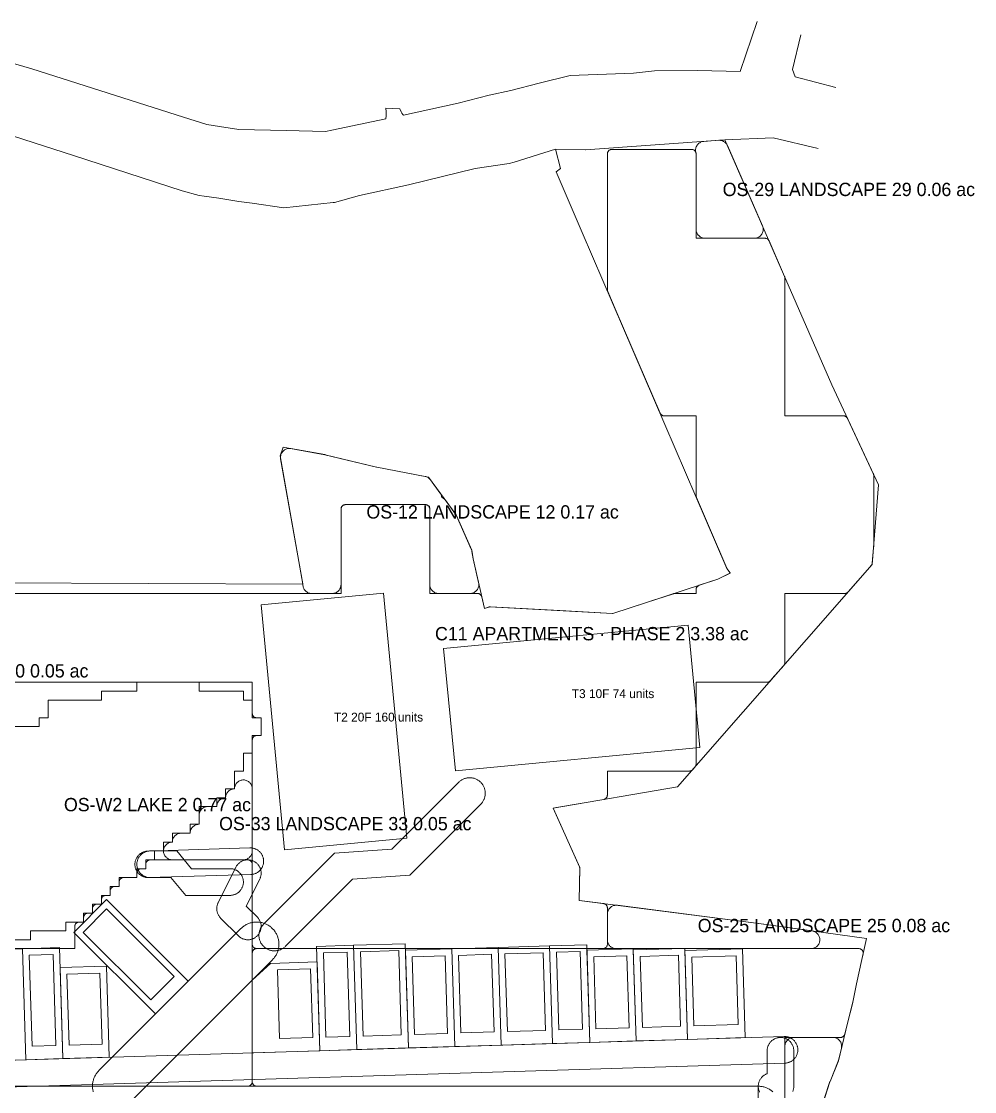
# Model space of a CAD drawing. Extents: x 32 to 940, y -21 to 684.
# Drawn here: x 488 to 702.7, y 417.8 to 658.8 of the extents above; entities that cross this region are included whole.
import ezdxf

# ---------------------------------------------------------------- set-up
doc = ezdxf.new("R2010")
doc.units = 0
for name, color, linetype, lineweight in [('BUILDING-APARTMENTS', 1, 'Continuous', 0), ('GREEN-LANDSCAPE', 3, 'Continuous', 0), ('PLOT', 4, 'Continuous', 0), ('ROAD-EXISTING', 2, 'Continuous', 0), ('ROAD-PRIMARY', 1, 'Continuous', 0), ('ROAD-SECONDARY', 1, 'Continuous', 0), ('ROAD-TERTIARY', 7, 'Continuous', 0), ('SITE-BOUNDARY', 7, 'Continuous', 0), ('TEXT-PLOT', 7, 'Continuous', 0), ('TEXT-ZONE', 7, 'Continuous', 0), ('VILLA-HOUSE', 7, 'Continuous', 0), ('WATER', 5, 'Continuous', 0), ('ZONE-APARTMENTS', 1, 'Continuous', 0), ('ZONE-VILLAS', 2, 'Continuous', 0)]:
    doc.layers.add(name, color=color, linetype=linetype, lineweight=lineweight)

msp = doc.modelspace()

# ---------------------------------------------------------------- linework, layer by layer
at = {"layer": 'BUILDING-APARTMENTS'}
for points in [[(547.26, 472.28), (542, 527.4), (569.56, 530.03), (574.82, 474.91)], [(585.75, 490.02), (583.12, 517.58), (638.24, 522.84), (640.87, 495.28)]]:
    msp.add_lwpolyline(points, close=True, dxfattribs=at)
at = {"layer": 'GREEN-LANDSCAPE'}
for points in [[(639.88, 629.84), (639.89, 629.64), (639.92, 629.44), (639.97, 629.25), (639.97, 629.24), (639.99, 629.15), (640, 629.05), (640, 629.02), (640, 628.98), (640, 612), (640.01, 611.8), (640.04, 611.61), (640.09, 611.42), (640.15, 611.23), (640.24, 611.06), (640.34, 610.89), (640.45, 610.73), (640.59, 610.59), (640.73, 610.45), (640.89, 610.34), (641.06, 610.24), (641.23, 610.15), (641.42, 610.09), (641.61, 610.04), (641.8, 610.01), (642, 610), (653.11, 610), (653.31, 610.01), (653.51, 610.04), (653.7, 610.09), (653.89, 610.16), (654.06, 610.24), (654.23, 610.34), (654.39, 610.46), (654.54, 610.6), (654.67, 610.74), (654.79, 610.9), (654.89, 611.08), (654.97, 611.26), (655.03, 611.44), (655.08, 611.64), (655.11, 611.83), (655.11, 612.03), (655.1, 612.23), (655.07, 612.42), (655.02, 612.61), (654.95, 612.8), (647.06, 630.86), (646.98, 631.03), (646.88, 631.2), (646.77, 631.35), (646.64, 631.49), (646.5, 631.61), (646.35, 631.72), (646.18, 631.82), (646.01, 631.91), (645.84, 631.97), (645.65, 632.02), (645.47, 632.05), (645.28, 632.06), (645.09, 632.06), (641.74, 631.83), (641.54, 631.8), (641.35, 631.76), (641.16, 631.7), (640.98, 631.61), (640.8, 631.52), (640.64, 631.4), (640.49, 631.27), (640.35, 631.12), (640.23, 630.96), (640.13, 630.79), (640.04, 630.62), (639.97, 630.43), (639.92, 630.24), (639.89, 630.04)], [(546.36, 560.69), (546.37, 560.5), (546.39, 560.31), (551.39, 532.14), (551.4, 532.11), (551.4, 532.1), (551.4, 532.09), (551.4, 532.09), (551.4, 532.04), (551.4, 531.84), (551.43, 531.64), (551.47, 531.45), (551.54, 531.26), (551.62, 531.08), (551.72, 530.91), (551.84, 530.75), (551.97, 530.6), (552.12, 530.46), (552.27, 530.35), (552.44, 530.24), (552.62, 530.16), (552.81, 530.09), (553, 530.04), (553.2, 530.01), (553.4, 530), (558, 530), (558.2, 530.01), (558.39, 530.04), (558.58, 530.09), (558.77, 530.15), (558.94, 530.24), (559.11, 530.34), (559.27, 530.45), (559.41, 530.59), (559.55, 530.73), (559.66, 530.89), (559.76, 531.06), (559.85, 531.23), (559.91, 531.42), (559.96, 531.61), (559.99, 531.8), (560, 532), (560, 548.98), (560, 549.02), (560, 549.05), (560.01, 549.15), (560.03, 549.24), (560.06, 549.34), (560.1, 549.43), (560.14, 549.51), (560.2, 549.59), (560.26, 549.67), (560.33, 549.74), (560.4, 549.8), (560.49, 549.86), (560.57, 549.9), (560.66, 549.94), (560.76, 549.97), (560.85, 549.99), (560.95, 550), (560.98, 550), (561.02, 550), (578.98, 550), (579.02, 550), (579.05, 550), (579.15, 549.99), (579.24, 549.97), (579.34, 549.94), (579.43, 549.9), (579.51, 549.86), (579.54, 549.84), (579.71, 549.74), (579.89, 549.65), (579.89, 549.65), (579.9, 549.61), (579.93, 549.42), (579.96, 549.29), (579.96, 549.29), (579.97, 549.24), (579.99, 549.15), (580, 549.05), (580, 549.02), (580, 548.98), (580, 532), (580.01, 531.8), (580.04, 531.61), (580.09, 531.42), (580.15, 531.23), (580.24, 531.06), (580.34, 530.89), (580.45, 530.73), (580.59, 530.59), (580.73, 530.45), (580.89, 530.34), (581.06, 530.24), (581.23, 530.15), (581.42, 530.09), (581.61, 530.04), (581.8, 530.01), (582, 530), (589.04, 530), (589.24, 530.01), (589.43, 530.04), (589.63, 530.09), (589.81, 530.16), (589.99, 530.24), (590.16, 530.35), (590.32, 530.47), (590.47, 530.6), (590.6, 530.75), (590.72, 530.92), (590.82, 531.09), (590.9, 531.27), (590.96, 531.46), (591.01, 531.66), (591.03, 531.85), (591.04, 532.05), (591.02, 532.25), (590.99, 532.45), (589.76, 537.77), (589.76, 537.78), (589.76, 537.79), (589.75, 537.8), (589.75, 537.8), (589.75, 537.81), (589.75, 537.83), (589.49, 539.47), (589.46, 539.64), (589.41, 539.81), (589.34, 539.98), (585.99, 547.51), (585.89, 547.7), (585.78, 547.87), (583.5, 550.99), (583.38, 551.14), (583.25, 551.28), (583.1, 551.4), (582.94, 551.51), (582.77, 551.6), (582.64, 551.66), (582.63, 551.77), (582.6, 551.96), (582.54, 552.15), (582.47, 552.34), (582.38, 552.51), (582.27, 552.68), (580.16, 555.57), (580.04, 555.72), (579.91, 555.85), (579.77, 555.97), (579.61, 556.08), (579.45, 556.17), (579.28, 556.25), (579.1, 556.31), (578.92, 556.36), (568.06, 558.47), (568.05, 558.47), (568.04, 558.47), (568.04, 558.48), (568.03, 558.48), (568.02, 558.48), (568.02, 558.48), (568.01, 558.48), (556.43, 561.24), (556.32, 561.26), (548.72, 562.63), (548.52, 562.65), (548.33, 562.66), (548.14, 562.65), (547.95, 562.62), (547.76, 562.57), (547.58, 562.5), (547.41, 562.42), (547.25, 562.32), (547.09, 562.2), (546.95, 562.07), (546.82, 561.93), (546.7, 561.78), (546.6, 561.61), (546.52, 561.44), (546.45, 561.26), (546.4, 561.07), (546.37, 560.88)], [(520, 472.05), (520.01, 471.85), (520.03, 471.65), (520.07, 471.46), (520.14, 471.27), (520.22, 471.09), (520.32, 470.92), (520.44, 470.75), (520.57, 470.6), (520.71, 470.47), (520.87, 470.35), (521.04, 470.24), (521.22, 470.16), (521.41, 470.09), (521.6, 470.04), (521.8, 470.01), (522, 470), (538, 470), (538.2, 470.01), (538.39, 470.04), (538.58, 470.09), (538.77, 470.15), (538.94, 470.24), (539.11, 470.34), (539.27, 470.45), (539.41, 470.59), (539.55, 470.73), (539.66, 470.89), (539.76, 471.06), (539.85, 471.23), (539.91, 471.42), (539.96, 471.61), (539.99, 471.8), (540, 472), (540, 486), (539.99, 486.19), (539.96, 486.38), (539.92, 486.57), (539.85, 486.75), (539.77, 486.93), (539.67, 487.1), (539.56, 487.25), (539.43, 487.4), (539.29, 487.53), (539.14, 487.65), (538.97, 487.75), (538.8, 487.83), (538.62, 487.9), (538.43, 487.95), (538.24, 487.99), (538.05, 488), (537.86, 487.99), (537.66, 487.97), (537.48, 487.93), (537.29, 487.87), (537.11, 487.79), (536.95, 487.7), (536.79, 487.59), (536.64, 487.47), (536.5, 487.33), (536.38, 487.18), (536.28, 487.02), (536.19, 486.84), (536.11, 486.67), (536.06, 486.48), (536.02, 486.29), (536, 486.1), (536, 486), (535.9, 486), (535.71, 485.98), (535.51, 485.94), (535.33, 485.88), (535.14, 485.81), (534.97, 485.72), (534.81, 485.61), (534.66, 485.48), (534.52, 485.34), (534.39, 485.19), (534.28, 485.03), (534.19, 484.86), (534.12, 484.67), (534.06, 484.49), (534.02, 484.29), (534, 484.1), (534, 484), (533.9, 484), (533.71, 483.98), (533.51, 483.94), (533.33, 483.88), (533.14, 483.81), (532.97, 483.72), (532.81, 483.61), (532.66, 483.48), (532.52, 483.34), (532.39, 483.19), (532.28, 483.03), (532.19, 482.86), (532.12, 482.67), (532.06, 482.49), (532.02, 482.29), (532, 482.1), (532, 482), (531.95, 482), (530, 482), (529.8, 481.99), (529.61, 481.96), (529.42, 481.91), (529.23, 481.85), (529.06, 481.76), (528.89, 481.66), (528.73, 481.55), (528.59, 481.41), (528.45, 481.27), (528.34, 481.11), (528.24, 480.94), (528.15, 480.77), (528.09, 480.58), (528.04, 480.39), (528.01, 480.2), (528, 480), (528, 478.05), (528, 478), (527.9, 478), (527.71, 477.98), (527.51, 477.94), (527.33, 477.88), (527.14, 477.81), (526.97, 477.72), (526.81, 477.61), (526.66, 477.48), (526.52, 477.34), (526.39, 477.19), (526.28, 477.03), (526.19, 476.86), (526.12, 476.67), (526.06, 476.49), (526.02, 476.29), (526, 476.1), (526, 476), (525.95, 476), (524, 476), (523.81, 475.99), (523.62, 475.96), (523.44, 475.92), (523.26, 475.86), (523.08, 475.78), (522.92, 475.68), (522.76, 475.57), (522.62, 475.45), (522.49, 475.31), (522.37, 475.16), (522.27, 475), (522.18, 474.83), (522.11, 474.66), (522.06, 474.47), (522.02, 474.29), (522, 474.1), (522, 474), (521.9, 474), (521.7, 473.98), (521.51, 473.94), (521.32, 473.88), (521.13, 473.8), (520.96, 473.71), (520.79, 473.6), (520.64, 473.47), (520.5, 473.32), (520.38, 473.17), (520.27, 473), (520.18, 472.82), (520.1, 472.64), (520.05, 472.45), (520.02, 472.25)], [(620, 452), (620.01, 451.8), (620.04, 451.61), (620.09, 451.42), (620.15, 451.23), (620.24, 451.06), (620.34, 450.89), (620.45, 450.73), (620.59, 450.59), (620.73, 450.45), (620.89, 450.34), (621.06, 450.24), (621.23, 450.15), (621.42, 450.09), (621.61, 450.04), (621.8, 450.01), (622, 450), (665.88, 450), (666.07, 450.01), (666.26, 450.04), (666.45, 450.08), (666.63, 450.15), (666.81, 450.23), (666.98, 450.33), (667.13, 450.44), (667.28, 450.57), (667.41, 450.71), (667.53, 450.87), (667.63, 451.03), (667.71, 451.2), (667.78, 451.39), (667.83, 451.57), (667.87, 451.76), (667.88, 451.96), (667.87, 452.15), (667.85, 452.34), (667.81, 452.53), (667.75, 452.71), (667.67, 452.89), (667.58, 453.06), (667.47, 453.22), (667.34, 453.37), (667.2, 453.5), (667.05, 453.62), (666.89, 453.73), (666.72, 453.82), (666.54, 453.89), (666.35, 453.94), (666.16, 453.98), (654.11, 455.69), (654.08, 455.69), (622.25, 459.76), (622.05, 459.78), (621.85, 459.77), (621.66, 459.75), (621.46, 459.7), (621.27, 459.64), (621.09, 459.56), (620.92, 459.46), (620.76, 459.34), (620.61, 459.21), (620.47, 459.06), (620.35, 458.9), (620.24, 458.73), (620.16, 458.55), (620.09, 458.37), (620.04, 458.17), (620.01, 457.98), (620, 457.78)]]:
    msp.add_lwpolyline(points, close=True, dxfattribs=at)
msp.add_lwpolyline([(667.84, 412.98), (670.15, 420.02), (670.16, 420.04), (670.16, 420.06), (670.17, 420.07), (670.18, 420.09), (672, 424.62), (672.05, 424.76), (672.09, 424.9), (672.73, 427.53), (672.76, 427.73), (672.78, 427.93), (672.78, 428.13), (672.75, 428.33), (672.71, 428.53), (672.65, 428.72), (672.57, 428.9), (672.47, 429.07), (672.35, 429.24), (672.22, 429.39), (672.07, 429.53), (671.91, 429.65), (671.74, 429.75), (671.56, 429.84), (671.37, 429.91), (671.18, 429.96), (670.98, 429.99), (670.78, 430), (662, 430), (661.8, 429.99), (661.61, 429.96), (661.42, 429.91), (661.23, 429.85), (661.06, 429.76), (660.89, 429.66), (660.73, 429.55), (660.59, 429.41), (660.45, 429.27), (660.34, 429.11), (660.24, 428.94), (660.15, 428.77), (660.09, 428.58), (660.04, 428.39), (660.01, 428.2), (660, 428), (660, 411.02)], dxfattribs=at)
at = {"layer": 'PLOT'}
for points in [[(518.18, 435.28), (525.57, 442.67), (507.18, 461.05), (499.79, 453.66)], [(555.2, 427.02), (563.56, 427.28), (562.84, 450.77), (554.48, 450.51)], [(563.56, 427.28), (575.17, 427.63), (574.45, 451.12), (562.84, 450.77)], [(607.67, 428.63), (616.02, 428.89), (615.35, 450.88), (606.99, 450.62)], [(477.36, 424.63), (488.97, 424.99), (488.2, 449.98), (476.59, 449.62)], [(488.97, 424.99), (497.33, 425.25), (496.56, 450.23), (488.2, 449.98)], [(575.17, 427.63), (585.61, 427.95), (584.94, 449.94), (574.49, 449.62)], [(585.61, 427.95), (596.06, 428.27), (595.39, 450.26), (584.94, 449.94)], [(596.06, 428.27), (607.67, 428.63), (606.99, 450.62), (595.39, 450.26)], [(616.02, 428.89), (626.47, 429.21), (625.84, 449.95), (615.39, 449.63)], [(626.47, 429.21), (638.08, 429.56), (637.45, 450.05), (625.84, 449.7)], [(638.08, 429.56), (651.08, 429.96), (650.47, 449.95), (637.47, 449.55)], [(497.33, 425.25), (507.77, 425.57), (507.14, 446.06), (496.7, 445.74)], [(540, 426.56), (555.2, 427.02), (554.59, 447.01), (544.14, 446.69), (540, 442.93)]]:
    msp.add_lwpolyline(points, close=True, dxfattribs=at)
at = {"layer": 'ROAD-EXISTING'}
for points in [[(649.93, 647.59), (653.73, 658.84)], [(663.6, 655.79), (661.71, 648.04)], [(483.03, 650.28), (490.33, 648.18)], [(490.33, 648.18), (524.48, 637.28)], [(604.66, 644.9), (611.62, 646.66)], [(611.62, 646.66), (625.87, 647.21)], [(625.87, 647.21), (630.63, 647.7)], [(630.63, 647.7), (640.42, 647.75)], [(640.42, 647.75), (649.93, 647.59)], [(661.71, 648.04), (662.31, 646.39)], [(662.31, 646.39), (671.44, 643.99)], [(598.27, 643.28), (604.66, 644.9)], [(586.39, 640.46), (593.39, 642.2)], [(593.39, 642.2), (598.27, 643.28)], [(570.18, 638.48), (570.12, 639.3)], [(570.12, 639.3), (573.26, 639.18)], [(573.26, 639.18), (573.52, 638.5)], [(574.06, 637.7), (586.39, 640.46)], [(524.48, 637.28), (529.78, 635.59)], [(557.89, 634.35), (570.06, 636.87)], [(570.06, 636.87), (570.17, 637.61)], [(570.17, 637.61), (570.18, 638.48)], [(573.52, 638.5), (573.71, 638.14)], [(573.71, 638.14), (573.89, 637.85)], [(573.89, 637.85), (574.06, 637.7)], [(529.78, 635.59), (534.06, 634.95)], [(534.06, 634.95), (535.51, 634.74)], [(535.51, 634.74), (536.95, 634.52)], [(536.95, 634.52), (547.63, 634.27)], [(547.63, 634.27), (556.49, 634.06)], [(556.49, 634.06), (557.89, 634.35)], [(499.74, 628.64), (486.22, 633.01)], [(657.35, 632.59), (646.49, 632.15)], [(667.51, 630.22), (657.35, 632.59)], [(608.29, 630.03), (598.98, 627.15)], [(524.18, 620.71), (499.74, 628.64)], [(597.91, 626.83), (590.19, 625.68)], [(598.98, 627.15), (597.91, 626.83)], [(590.19, 625.68), (575.17, 622.01)], [(575.17, 622.01), (564.16, 619.6)], [(528.05, 619.64), (524.18, 620.71)], [(529.18, 619.47), (528.05, 619.64)], [(532.43, 619), (529.18, 619.47)], [(564.16, 619.6), (558.51, 618.07)], [(536.99, 618.27), (532.43, 619)], [(539.96, 617.9), (536.99, 618.27)], [(547.13, 616.85), (539.96, 617.9)], [(558.23, 618.04), (547.13, 616.85)], [(558.51, 618.07), (558.23, 618.04)]]:
    msp.add_lwpolyline(points, dxfattribs=at)
at = {"layer": 'ROAD-PRIMARY'}
for points in [[(512.54, 415.46), (544.54, 447.46), (544.67, 447.6), (544.8, 447.75), (544.92, 447.89), (545.04, 448.05), (545.15, 448.2), (545.25, 448.37), (545.35, 448.53), (545.44, 448.7), (545.52, 448.87), (545.6, 449.05), (545.67, 449.23), (545.74, 449.41), (545.8, 449.59), (545.85, 449.78), (545.89, 449.97), (545.93, 450.15), (545.96, 450.35), (545.98, 450.54), (545.99, 450.73), (546, 450.92), (546, 451.11), (545.99, 451.3), (545.98, 451.5), (545.95, 451.69), (545.92, 451.88), (545.88, 452.06), (545.84, 452.25), (545.79, 452.44), (545.73, 452.62), (545.66, 452.8), (545.59, 452.98), (545.51, 453.15), (545.43, 453.33), (545.33, 453.5), (545.23, 453.66), (545.13, 453.82), (545.02, 453.98), (544.9, 454.13), (544.78, 454.28), (544.65, 454.42), (544.51, 454.56), (544.37, 454.69), (544.23, 454.82), (544.08, 454.94), (543.93, 455.05), (543.77, 455.16), (543.61, 455.27), (543.44, 455.36), (543.27, 455.45), (543.1, 455.54), (542.92, 455.62), (542.74, 455.69), (542.56, 455.75), (542.38, 455.81), (542.19, 455.86), (542, 455.9), (541.81, 455.93), (541.62, 455.96), (541.43, 455.98), (541.24, 455.99), (541.05, 456), (540.86, 456), (540.66, 455.99), (540.47, 455.97), (540.28, 455.95), (540.09, 455.92), (539.9, 455.88), (539.72, 455.83), (539.53, 455.78), (539.35, 455.72), (539.17, 455.65), (538.99, 455.58), (538.82, 455.5), (538.64, 455.41), (538.48, 455.32), (538.31, 455.22), (538.15, 455.11), (538, 455), (537.85, 454.88), (537.7, 454.75), (537.56, 454.62), (537.46, 454.54), (505.46, 422.54), (505.33, 422.4), (505.2, 422.25), (505.08, 422.11), (504.96, 421.95), (504.85, 421.8), (504.75, 421.63), (504.65, 421.47), (504.56, 421.3), (504.48, 421.13), (504.4, 420.95), (504.32, 420.77), (504.26, 420.59), (504.2, 420.41), (504.15, 420.22), (504.11, 420.03), (504.07, 419.85), (504.04, 419.65), (504.02, 419.46), (504.01, 419.27), (504, 419.08), (504, 418.89), (504.01, 418.7), (504.02, 418.5), (504.05, 418.31), (504.08, 418.12), (504.12, 417.94), (504.16, 417.75)], [(657.29, 417.76), (657.14, 417.89), (656.99, 418.01), (656.84, 418.12), (656.67, 418.23), (656.51, 418.32), (656.34, 418.42), (656.17, 418.5), (656, 418.58), (655.82, 418.66), (655.64, 418.72), (655.45, 418.78), (655.27, 418.84), (655.08, 418.88), (654.89, 418.92), (654.7, 418.95), (654.51, 418.97), (654.32, 418.99), (654.13, 419), (654, 419), (420, 419)]]:
    msp.add_lwpolyline(points, dxfattribs=at)
at = {"layer": 'ROAD-SECONDARY'}
msp.add_lwpolyline([(545.1, 449.5), (545.26, 449.51), (545.42, 449.52), (545.57, 449.55), (545.73, 449.58), (545.88, 449.61), (546.03, 449.65), (546.18, 449.7), (546.33, 449.76), (546.47, 449.82), (546.61, 449.89), (546.75, 449.97), (546.89, 450.05), (547.02, 450.14), (547.14, 450.23), (547.27, 450.33), (547.38, 450.44), (547.48, 450.52), (562.56, 465.61), (575.48, 466.52), (591.48, 482.52), (591.58, 482.64), (591.69, 482.76), (591.78, 482.88), (591.88, 483.01), (591.97, 483.14), (592.04, 483.27), (592.12, 483.41), (592.19, 483.56), (592.25, 483.7), (592.3, 483.85), (592.35, 484), (592.39, 484.15), (592.43, 484.3), (592.46, 484.46), (592.48, 484.62), (592.49, 484.77), (592.5, 484.93), (592.5, 485.09), (592.49, 485.24), (592.48, 485.4), (592.46, 485.56), (592.43, 485.71), (592.39, 485.87), (592.35, 486.02), (592.3, 486.17), (592.24, 486.31), (592.18, 486.46), (592.11, 486.6), (592.04, 486.74), (591.96, 486.87), (591.87, 487), (591.78, 487.13), (591.68, 487.25), (591.57, 487.37), (591.46, 487.49), (591.35, 487.59), (591.23, 487.7), (591.11, 487.8), (590.98, 487.89), (590.85, 487.97), (590.71, 488.05), (590.57, 488.13), (590.43, 488.19), (590.28, 488.26), (590.14, 488.31), (589.99, 488.36), (589.84, 488.4), (589.68, 488.43), (589.53, 488.46), (589.37, 488.48), (589.21, 488.49), (589.06, 488.5), (588.9, 488.5), (588.74, 488.49), (588.58, 488.48), (588.43, 488.45), (588.27, 488.42), (588.12, 488.39), (587.97, 488.35), (587.82, 488.3), (587.67, 488.24), (587.53, 488.18), (587.39, 488.11), (587.25, 488.03), (587.11, 487.95), (586.98, 487.86), (586.86, 487.77), (586.73, 487.67), (586.62, 487.56), (586.52, 487.48), (571.44, 472.39), (558.52, 471.48), (542.52, 455.48), (542.42, 455.36), (542.31, 455.24), (542.22, 455.12), (542.12, 454.99), (542.03, 454.86), (541.96, 454.73), (541.88, 454.59), (541.81, 454.44), (541.75, 454.3), (541.7, 454.15), (541.65, 454), (541.61, 453.85), (541.57, 453.7), (541.54, 453.54), (541.52, 453.38), (541.51, 453.23), (541.5, 453.07), (541.5, 452.91), (541.51, 452.76), (541.52, 452.6), (541.54, 452.44), (541.57, 452.29), (541.61, 452.13), (541.65, 451.98), (541.7, 451.83), (541.76, 451.69), (541.82, 451.54), (541.89, 451.4), (541.96, 451.26), (542.04, 451.13), (542.13, 451), (542.22, 450.87), (542.32, 450.75), (542.43, 450.63), (542.54, 450.51), (542.65, 450.41), (542.77, 450.3), (542.89, 450.2), (543.02, 450.11), (543.15, 450.03), (543.29, 449.95), (543.43, 449.87), (543.57, 449.81), (543.72, 449.74), (543.86, 449.69), (544.01, 449.64), (544.16, 449.6), (544.32, 449.57), (544.47, 449.54), (544.63, 449.52), (544.79, 449.51), (544.94, 449.5)], close=True, dxfattribs=at)
at = {"layer": 'ROAD-TERTIARY'}
for points in [[(539.65, 466.69), (539.79, 466.7), (539.94, 466.72), (540.08, 466.74), (540.22, 466.77), (540.36, 466.8), (540.5, 466.84), (540.63, 466.89), (540.77, 466.95), (540.9, 467.01), (541.03, 467.08), (541.15, 467.15), (541.27, 467.23), (541.39, 467.32), (541.5, 467.41), (541.61, 467.5), (541.71, 467.6), (541.81, 467.71), (541.9, 467.82), (541.99, 467.94), (542.07, 468.06), (542.15, 468.18), (542.22, 468.3), (542.28, 468.43), (542.34, 468.57), (542.39, 468.7), (542.43, 468.84), (542.47, 468.98), (542.5, 469.12), (542.53, 469.26), (542.54, 469.4), (542.55, 469.55), (542.56, 469.69), (542.55, 469.84), (542.54, 469.98), (542.52, 470.13), (542.5, 470.27), (542.47, 470.41), (542.43, 470.55), (542.39, 470.69), (542.34, 470.82), (542.28, 470.95), (542.22, 471.08), (542.14, 471.21), (542.07, 471.33), (541.99, 471.45), (541.9, 471.57), (541.81, 471.68), (541.71, 471.78), (541.61, 471.88), (541.5, 471.98), (541.38, 472.07), (541.27, 472.16), (541.15, 472.24), (541.02, 472.31), (540.9, 472.38), (540.76, 472.44), (540.63, 472.49), (540.5, 472.54), (540.36, 472.58), (540.22, 472.62), (540.08, 472.65), (539.93, 472.67), (539.79, 472.68), (539.64, 472.69), (539.47, 472.69), (516.48, 471.99), (516.33, 471.98), (516.19, 471.96), (516.04, 471.94), (515.9, 471.91), (515.76, 471.88), (515.63, 471.83), (515.49, 471.79), (515.36, 471.73), (515.23, 471.67), (515.1, 471.6), (514.97, 471.53), (514.85, 471.45), (514.74, 471.36), (514.62, 471.27), (514.52, 471.18), (514.41, 471.07), (514.32, 470.97), (514.22, 470.86), (514.14, 470.74), (514.05, 470.62), (513.98, 470.5), (513.91, 470.38), (513.84, 470.25), (513.79, 470.11), (513.74, 469.98), (513.69, 469.84), (513.65, 469.7), (513.62, 469.56), (513.6, 469.42), (513.58, 469.27), (513.57, 469.13), (513.57, 468.99), (513.57, 468.84), (513.58, 468.7), (513.6, 468.55), (513.62, 468.41), (513.65, 468.27), (513.69, 468.13), (513.74, 467.99), (513.79, 467.86), (513.85, 467.73), (513.91, 467.6), (513.98, 467.47), (514.06, 467.35), (514.14, 467.23), (514.23, 467.11), (514.32, 467), (514.42, 466.9), (514.52, 466.8), (514.63, 466.7), (514.74, 466.61), (514.86, 466.52), (514.98, 466.44), (515.1, 466.37), (515.23, 466.3), (515.36, 466.24), (515.49, 466.19), (515.63, 466.14), (515.77, 466.1), (515.91, 466.06), (516.05, 466.03), (516.19, 466.01), (516.34, 466), (516.48, 465.99), (516.66, 465.99)], [(535.14, 462), (535.29, 462.01), (535.43, 462.03), (535.57, 462.06), (535.72, 462.09), (535.86, 462.12), (535.99, 462.17), (536.13, 462.22), (536.26, 462.28), (536.39, 462.34), (536.52, 462.41), (536.64, 462.49), (536.76, 462.57), (536.87, 462.66), (536.98, 462.75), (537.09, 462.85), (537.19, 462.95), (537.29, 463.06), (537.38, 463.17), (537.46, 463.29), (537.54, 463.41), (537.62, 463.53), (537.68, 463.66), (537.75, 463.79), (537.8, 463.92), (537.85, 464.06), (537.89, 464.2), (537.93, 464.34), (537.95, 464.48), (537.98, 464.62), (537.99, 464.77), (538, 464.91), (538, 465.05), (537.99, 465.2), (537.98, 465.34), (537.96, 465.49), (537.93, 465.63), (537.9, 465.77), (537.86, 465.91), (537.81, 466.04), (537.76, 466.18), (537.7, 466.31), (537.63, 466.44), (537.56, 466.56), (537.48, 466.68), (537.4, 466.8), (537.31, 466.92), (537.22, 467.02), (537.12, 467.13), (537.01, 467.23), (536.9, 467.32), (536.79, 467.41), (536.67, 467.49), (536.55, 467.57), (536.42, 467.64), (536.29, 467.71), (536.16, 467.77), (536.03, 467.82), (535.89, 467.87), (535.75, 467.9), (535.61, 467.94), (535.47, 467.96), (535.32, 467.98), (535.18, 468), (535.04, 468), (526.31, 468), (523, 472), (517, 472), (516.86, 472), (516.71, 471.99), (516.57, 471.97), (516.43, 471.94), (516.28, 471.91), (516.14, 471.88), (516.01, 471.83), (515.87, 471.78), (515.74, 471.72), (515.61, 471.66), (515.48, 471.59), (515.36, 471.51), (515.24, 471.43), (515.13, 471.34), (515.02, 471.25), (514.91, 471.15), (514.81, 471.05), (514.71, 470.94), (514.62, 470.83), (514.54, 470.71), (514.46, 470.59), (514.38, 470.47), (514.32, 470.34), (514.25, 470.21), (514.2, 470.08), (514.15, 469.94), (514.11, 469.8), (514.07, 469.66), (514.05, 469.52), (514.02, 469.38), (514.01, 469.23), (514, 469.09), (514, 468.95), (514.01, 468.8), (514.02, 468.66), (514.04, 468.51), (514.07, 468.37), (514.1, 468.23), (514.14, 468.09), (514.19, 467.96), (514.24, 467.82), (514.3, 467.69), (514.37, 467.56), (514.44, 467.44), (514.52, 467.32), (514.6, 467.2), (514.69, 467.08), (514.78, 466.98), (514.88, 466.87), (514.99, 466.77), (515.1, 466.68), (515.21, 466.59), (515.33, 466.51), (515.45, 466.43), (515.58, 466.36), (515.71, 466.29), (515.84, 466.23), (515.97, 466.18), (516.11, 466.13), (516.25, 466.1), (516.39, 466.06), (516.53, 466.04), (516.68, 466.02), (516.82, 466), (516.96, 466), (521.69, 466), (525, 462), (535, 462)], [(539.1, 452), (539.24, 452.01), (539.39, 452.02), (539.53, 452.05), (539.67, 452.08), (539.81, 452.11), (539.95, 452.15), (540.09, 452.2), (540.22, 452.26), (540.35, 452.32), (540.48, 452.39), (540.6, 452.46), (540.72, 452.54), (540.84, 452.63), (540.95, 452.72), (541.06, 452.82), (541.16, 452.92), (541.26, 453.02), (541.35, 453.13), (541.44, 453.25), (541.52, 453.37), (541.59, 453.49), (541.66, 453.62), (541.73, 453.75), (541.78, 453.88), (541.83, 454.02), (541.88, 454.15), (541.92, 454.29), (541.95, 454.44), (541.97, 454.58), (541.99, 454.72), (542, 454.87), (542, 455.01), (542, 455.15), (541.99, 455.3), (541.97, 455.44), (541.94, 455.58), (541.91, 455.72), (541.87, 455.86), (541.83, 456), (541.78, 456.14), (541.72, 456.27), (541.65, 456.4), (541.58, 456.52), (541.51, 456.65), (541.43, 456.76), (541.34, 456.88), (541.25, 456.99), (541.15, 457.1), (538.65, 459.59), (541.68, 465.66), (541.75, 465.79), (541.8, 465.92), (541.85, 466.06), (541.89, 466.2), (541.93, 466.34), (541.95, 466.48), (541.98, 466.62), (541.99, 466.76), (542, 466.91), (542, 467.05), (541.99, 467.2), (541.98, 467.34), (541.96, 467.49), (541.93, 467.63), (541.9, 467.77), (541.86, 467.91), (541.81, 468.04), (541.76, 468.18), (541.7, 468.31), (541.63, 468.44), (541.56, 468.56), (541.48, 468.68), (541.4, 468.8), (541.31, 468.91), (541.22, 469.02), (541.12, 469.13), (541.01, 469.23), (540.9, 469.32), (540.79, 469.41), (540.67, 469.49), (540.55, 469.57), (540.42, 469.64), (540.29, 469.71), (540.16, 469.77), (540.03, 469.82), (539.89, 469.87), (539.75, 469.9), (539.61, 469.94), (539.47, 469.96), (539.33, 469.98), (539.18, 470), (539.04, 470), (538.89, 470), (538.75, 469.99), (538.6, 469.97), (538.46, 469.95), (538.32, 469.92), (538.18, 469.89), (538.04, 469.84), (537.91, 469.79), (537.77, 469.74), (537.64, 469.68), (537.52, 469.61), (537.39, 469.53), (537.27, 469.45), (537.16, 469.37), (537.04, 469.27), (536.94, 469.18), (536.84, 469.08), (536.74, 468.97), (536.64, 468.86), (536.56, 468.74), (536.48, 468.62), (536.4, 468.5), (536.33, 468.37), (536.32, 468.34), (532.32, 460.34), (532.25, 460.21), (532.2, 460.08), (532.15, 459.94), (532.11, 459.8), (532.07, 459.66), (532.05, 459.52), (532.02, 459.38), (532.01, 459.24), (532, 459.09), (532, 458.95), (532.01, 458.8), (532.02, 458.66), (532.04, 458.51), (532.07, 458.37), (532.1, 458.23), (532.14, 458.09), (532.19, 457.96), (532.24, 457.82), (532.3, 457.69), (532.37, 457.56), (532.44, 457.44), (532.52, 457.32), (532.6, 457.2), (532.69, 457.09), (532.78, 456.98), (532.88, 456.88), (536.88, 452.88), (536.98, 452.78), (537.09, 452.69), (537.21, 452.6), (537.32, 452.51), (537.45, 452.43), (537.57, 452.36), (537.7, 452.3), (537.83, 452.24), (537.97, 452.18), (538.1, 452.14), (538.24, 452.1), (538.38, 452.06), (538.52, 452.04), (538.67, 452.02), (538.81, 452.01), (538.96, 452)]]:
    msp.add_lwpolyline(points, close=True, dxfattribs=at)
for points in [[(455.11, 417.93), (660.01, 424.21), (660.15, 424.22), (660.3, 424.24), (660.44, 424.26), (660.58, 424.29), (660.72, 424.32), (660.86, 424.36), (660.99, 424.41), (661.13, 424.47), (661.26, 424.53), (661.39, 424.6), (661.51, 424.67), (661.63, 424.75), (661.75, 424.83), (661.86, 424.93), (661.97, 425.02), (662.07, 425.12), (662.17, 425.23), (662.26, 425.34), (662.35, 425.45), (662.43, 425.57), (662.51, 425.7), (662.58, 425.82), (662.64, 425.95), (662.7, 426.09), (662.75, 426.22), (662.79, 426.36), (662.83, 426.5), (662.86, 426.64), (662.88, 426.78), (662.9, 426.92), (662.91, 427.07), (662.92, 427.21), (662.91, 427.36), (662.9, 427.5), (662.88, 427.64), (662.86, 427.79), (662.83, 427.93), (662.79, 428.07), (662.75, 428.2), (662.7, 428.34), (662.64, 428.47), (662.57, 428.6), (662.5, 428.73), (662.43, 428.85), (662.35, 428.97), (662.26, 429.08), (662.17, 429.2), (662.07, 429.3), (661.96, 429.4), (661.86, 429.5), (661.74, 429.59), (661.63, 429.68), (661.51, 429.75), (661.38, 429.83), (661.25, 429.9), (661.12, 429.96), (660.99, 430.01), (660.86, 430.06), (660.72, 430.1), (660.58, 430.14), (660.43, 430.17), (660.29, 430.19), (660.15, 430.2), (660, 430.21), (659.82, 430.21), (454.92, 423.93)], [(661.75, 417.79), (661.8, 417.92), (661.85, 418.06), (661.89, 418.2), (661.93, 418.34), (661.95, 418.48), (661.98, 418.62), (661.99, 418.77), (662, 418.91), (662, 419), (662, 427), (662, 427.14), (661.99, 427.29), (661.97, 427.43), (661.95, 427.57), (661.91, 427.71), (661.88, 427.86), (661.83, 427.99), (661.78, 428.13), (661.72, 428.26), (661.66, 428.39), (661.59, 428.52), (661.51, 428.64), (661.43, 428.76), (661.34, 428.87), (661.25, 428.98), (661.15, 429.09), (661.05, 429.19), (660.94, 429.29), (660.83, 429.38), (660.71, 429.46), (660.59, 429.54), (660.47, 429.62), (660.34, 429.68), (660.21, 429.75), (660.08, 429.8), (659.94, 429.85), (659.8, 429.89), (659.66, 429.93), (659.52, 429.95), (659.38, 429.98), (659.23, 429.99), (659.09, 430), (658.95, 430), (658.8, 429.99), (658.66, 429.98), (658.51, 429.96), (658.37, 429.93), (658.23, 429.9), (658.09, 429.86), (657.96, 429.81), (657.82, 429.76), (657.69, 429.7), (657.56, 429.63), (657.44, 429.56), (657.32, 429.48), (657.2, 429.4), (657.09, 429.31), (656.98, 429.21), (656.87, 429.12), (656.77, 429.01), (656.68, 428.9), (656.59, 428.79), (656.51, 428.67), (656.43, 428.55), (656.36, 428.42), (656.29, 428.29), (656.23, 428.16), (656.18, 428.03), (656.13, 427.89), (656.1, 427.75), (656.06, 427.61), (656.04, 427.47), (656.02, 427.32), (656, 427.18), (656, 427.04), (656, 421.83), (655.87, 421.78), (655.74, 421.72), (655.61, 421.66), (655.48, 421.59), (655.36, 421.51), (655.24, 421.43), (655.13, 421.34), (655.02, 421.25), (654.91, 421.15), (654.81, 421.05), (654.71, 420.94), (654.62, 420.83), (654.54, 420.71), (654.46, 420.59), (654.38, 420.47), (654.32, 420.34), (654.25, 420.21), (654.2, 420.08), (654.15, 419.94), (654.11, 419.8), (654.07, 419.66), (654.05, 419.52), (654.02, 419.38), (654.01, 419.23), (654, 419.09), (654, 418.95), (654.01, 418.8), (654.02, 418.66), (654.04, 418.51), (654.07, 418.37), (654.1, 418.23), (654.14, 418.09), (654.19, 417.96), (654.24, 417.82), (654.3, 417.69)]]:
    msp.add_lwpolyline(points, dxfattribs=at)
at = {"layer": 'SITE-BOUNDARY'}
msp.add_lwpolyline([(667.83, 412.98), (670.16, 420.04), (670.16, 420.06), (670.17, 420.07), (672.06, 424.75), (674.09, 433.23), (674.09, 433.23), (675.29, 437.91), (676.12, 442.06), (676.12, 442.08), (676.12, 442.09), (677.35, 447.52), (678.39, 452.25), (654.09, 455.69), (613.67, 460.86), (613.66, 460.86), (613.66, 460.86), (613.66, 460.87), (613.78, 468.26), (607.78, 481.64), (607.77, 481.66), (607.79, 481.66), (635.79, 486.41), (679.67, 536.52), (681.1, 554.47), (670.58, 576.98), (670.57, 576.99), (670.57, 577), (646.5, 632.16), (615.06, 629.95), (615.04, 629.95), (615.03, 629.95), (608.29, 630.03), (609.45, 625.74), (609.45, 625.74), (609.45, 625.73), (609.44, 625.72), (608.43, 624.97), (614.35, 611.3), (614.35, 611.3), (646.95, 535.65), (647.65, 534.61), (647.66, 534.6), (647.65, 534.59), (644.91, 533.19), (644.89, 533.19), (644.89, 533.19), (644.89, 533.19), (644.88, 533.18), (621.2, 525.52), (621.18, 525.51), (621.17, 525.51), (593.45, 526.98), (592.34, 526.62), (592.33, 526.62), (592.33, 526.61), (592.32, 526.63), (589.76, 537.78), (589.75, 537.8), (589.75, 537.81), (589.45, 539.73), (585.9, 547.7), (579.69, 556.21), (568.05, 558.47), (568.03, 558.48), (568.02, 558.48), (556.38, 561.25), (546.99, 562.94), (546.27, 560.99), (551.4, 532.11), (551.4, 532.1), (551.4, 532.09), (551.39, 532.09), (481.76, 532.41)], dxfattribs=at)
at = {"layer": 'VILLA-HOUSE'}
for points in [[(517.12, 438.46), (522.39, 443.73), (507.18, 458.93), (501.91, 453.66)], [(490.38, 428.03), (495.73, 428.2), (495.11, 448.69), (489.75, 448.52)], [(556.61, 430.07), (561.97, 430.23), (561.39, 449.22), (556.03, 449.06)], [(564.97, 430.32), (573.58, 430.59), (572.99, 449.58), (564.38, 449.31)], [(576.57, 430.68), (584.02, 430.91), (583.49, 448.4), (576.04, 448.17)], [(587.02, 431), (594.47, 431.23), (593.93, 448.72), (586.48, 448.49)], [(597.47, 431.32), (606.08, 431.58), (605.54, 449.07), (596.93, 448.81)], [(609.07, 431.68), (614.43, 431.84), (613.9, 449.33), (608.54, 449.17)], [(617.43, 431.93), (624.88, 432.16), (624.38, 448.4), (616.93, 448.17)], [(627.88, 432.25), (636.49, 432.52), (636, 448.51), (627.39, 448.24)], [(639.49, 432.61), (649.49, 432.91), (649.01, 448.41), (639.01, 448.1)], [(498.73, 428.29), (506.18, 428.52), (505.69, 444.51), (498.24, 444.28)], [(546.16, 429.75), (553.61, 429.97), (553.14, 445.47), (545.69, 445.24)]]:
    msp.add_lwpolyline(points, close=True, dxfattribs=at)
at = {"layer": 'WATER'}
msp.add_lwpolyline([(484, 452), (490, 452), (490, 454), (498, 454), (498, 456), (501.98, 456), (502, 456), (502, 456.02), (502, 458), (503.98, 458), (504, 458), (504, 458.02), (504, 460), (505.98, 460), (506, 460), (506, 460.02), (506, 462), (507.98, 462), (508, 462), (508, 462.02), (508, 464), (509.98, 464), (510, 464), (510, 464.02), (510, 466), (513.98, 466), (514, 466), (514, 466.02), (514, 468), (515.98, 468), (516, 468), (516, 468.02), (516, 470), (518, 470), (518, 472), (520, 472), (520, 474), (522, 474), (522, 476), (526, 476), (526, 478), (528, 478), (528, 482), (532, 482), (532, 484), (534, 484), (534, 486), (536, 486), (536, 490), (538, 490), (538, 494), (540, 494), (540, 498), (541.98, 498), (542, 498), (542, 498.02), (542, 501.98), (542, 502), (541.98, 502), (540, 502), (540, 506), (538, 506), (538, 508), (528, 508), (528, 510), (514, 510), (514, 508), (506, 508), (506, 506), (494, 506), (494, 502), (492, 502), (492, 500), (484, 500)], dxfattribs=at)
at = {"layer": 'ZONE-APARTMENTS'}
msp.add_lwpolyline([(480.02, 510), (539.98, 510), (540, 510), (540, 509.98), (540, 503), (540, 502.9), (540.02, 502.8), (540.04, 502.71), (540.08, 502.62), (540.12, 502.53), (540.17, 502.44), (540.23, 502.37), (540.29, 502.29), (540.37, 502.23), (540.44, 502.17), (540.53, 502.12), (540.62, 502.08), (540.71, 502.04), (540.8, 502.02), (540.9, 502), (541, 502), (541.98, 502), (542, 502), (542, 501.98), (542, 498.02), (542, 498), (541.98, 498), (541, 498), (540.9, 498), (540.8, 497.98), (540.71, 497.96), (540.62, 497.92), (540.53, 497.88), (540.44, 497.83), (540.37, 497.77), (540.29, 497.71), (540.23, 497.63), (540.17, 497.56), (540.12, 497.47), (540.08, 497.38), (540.04, 497.29), (540.02, 497.2), (540, 497.1), (540, 497), (540, 451), (540, 450.9), (540.02, 450.8), (540.04, 450.71), (540.08, 450.62), (540.12, 450.53), (540.17, 450.44), (540.23, 450.37), (540.29, 450.29), (540.37, 450.23), (540.44, 450.17), (540.53, 450.12), (540.62, 450.08), (540.71, 450.04), (540.8, 450.02), (540.9, 450), (541, 450), (619, 450), (619.1, 450), (619.2, 450.02), (619.29, 450.04), (619.38, 450.08), (619.47, 450.12), (619.56, 450.17), (619.63, 450.23), (619.71, 450.29), (619.77, 450.37), (619.83, 450.44), (619.88, 450.53), (619.92, 450.62), (619.96, 450.71), (619.98, 450.8), (620, 450.9), (620, 451), (620, 459.17), (620, 459.26), (619.98, 459.36), (619.96, 459.45), (619.93, 459.54), (619.89, 459.63), (619.84, 459.71), (619.78, 459.79), (619.72, 459.86), (619.65, 459.93), (619.57, 459.99), (619.49, 460.04), (619.4, 460.08), (619.31, 460.12), (619.22, 460.14), (619.13, 460.16), (613.69, 460.85), (613.67, 460.86), (613.66, 460.86), (613.66, 460.86), (613.66, 460.87), (613.66, 460.89), (613.78, 468.04), (613.77, 468.15), (613.76, 468.26), (613.73, 468.36), (613.69, 468.46), (607.84, 481.5), (607.78, 481.63), (607.78, 481.64), (607.77, 481.66), (607.79, 481.66), (607.8, 481.66), (608.52, 481.78), (619.17, 483.59), (619.27, 483.61), (619.36, 483.64), (619.45, 483.68), (619.54, 483.73), (619.62, 483.79), (619.7, 483.86), (619.76, 483.93), (619.82, 484.01), (619.88, 484.1), (619.92, 484.19), (619.96, 484.28), (619.98, 484.38), (619.99, 484.48), (620, 484.58), (620, 489.98), (620, 490), (620.02, 490), (638.48, 490), (638.58, 490), (638.67, 490.02), (638.76, 490.04), (638.85, 490.07), (638.94, 490.11), (639.02, 490.16), (639.1, 490.21), (639.17, 490.27), (639.23, 490.34), (639.75, 490.93), (639.82, 491.01), (639.87, 491.1), (639.92, 491.19), (639.95, 491.29), (639.98, 491.39), (639.99, 491.49), (640, 491.59), (640, 509.98), (640, 510), (640.02, 510), (655.99, 510), (656.09, 510), (656.18, 510.02), (656.27, 510.04), (656.36, 510.07), (656.45, 510.11), (656.53, 510.16), (656.61, 510.21), (656.68, 510.27), (656.74, 510.34), (657.16, 510.81), (659.75, 513.78), (659.82, 513.86), (659.87, 513.94), (659.92, 514.04), (659.95, 514.13), (659.98, 514.23), (659.99, 514.33), (660, 514.44), (660, 529.98), (660, 530), (660.02, 530), (673.5, 530), (673.6, 530), (673.69, 530.02), (673.78, 530.04), (673.87, 530.07), (673.96, 530.11), (674.04, 530.16), (674.12, 530.21), (674.19, 530.27), (674.26, 530.34), (679.16, 535.95), (679.45, 536.27), (679.51, 536.34), (679.56, 536.42), (679.6, 536.5), (679.63, 536.59), (679.66, 536.67), (679.68, 536.76), (679.69, 536.85), (679.97, 540.27), (680, 540.66), (680, 540.74), (680, 556.6), (679.99, 556.71), (679.98, 556.81), (679.95, 556.92), (679.91, 557.02), (674.11, 569.42), (674.07, 569.51), (674.01, 569.59), (673.95, 569.66), (673.89, 569.73), (673.82, 569.79), (673.74, 569.84), (673.66, 569.89), (673.57, 569.93), (673.48, 569.96), (673.39, 569.98), (673.3, 570), (673.2, 570), (660.02, 570), (660, 570), (660, 570.02), (660, 601.01), (659.99, 601.11), (659.98, 601.22), (659.95, 601.32), (659.92, 601.41), (656.43, 609.4), (656.39, 609.49), (656.34, 609.57), (656.28, 609.65), (656.21, 609.72), (656.14, 609.78), (656.06, 609.84), (655.98, 609.89), (655.89, 609.93), (655.8, 609.96), (655.71, 609.98), (655.61, 610), (655.51, 610), (640.02, 610), (640, 610), (640, 610.02), (640, 629), (640, 629.1), (639.98, 629.2), (639.96, 629.29), (639.92, 629.38), (639.88, 629.47), (639.83, 629.56), (639.77, 629.63), (639.71, 629.71), (639.63, 629.77), (639.56, 629.83), (639.47, 629.88), (639.38, 629.92), (639.29, 629.96), (639.2, 629.98), (639.1, 630), (639, 630), (621, 630), (620.9, 630), (620.8, 629.98), (620.71, 629.96), (620.62, 629.92), (620.53, 629.88), (620.44, 629.83), (620.37, 629.77), (620.29, 629.71), (620.23, 629.63), (620.17, 629.56), (620.12, 629.47), (620.08, 629.38), (620.04, 629.29), (620.02, 629.2), (620, 629.1), (620, 629), (620, 598.4), (620.01, 598.3), (620.02, 598.2), (620.05, 598.1), (620.08, 598), (622, 593.56), (631.89, 570.6), (631.93, 570.52), (631.98, 570.43), (632.04, 570.36), (632.11, 570.29), (632.18, 570.22), (632.26, 570.16), (632.34, 570.12), (632.43, 570.07), (632.52, 570.04), (632.61, 570.02), (632.71, 570), (632.81, 570), (639.98, 570), (640, 570), (640, 569.98), (640, 551.98), (640.01, 551.88), (640.02, 551.78), (640.05, 551.68), (640.08, 551.59), (643.02, 544.77), (646.91, 535.73), (646.95, 535.65), (647, 535.57), (647.64, 534.62), (647.65, 534.61), (647.66, 534.6), (647.65, 534.59), (647.63, 534.59), (644.92, 533.2), (644.91, 533.19), (644.89, 533.19), (644.89, 533.19), (644.89, 533.19), (644.88, 533.18), (644.87, 533.18), (640.69, 531.83), (640.6, 531.79), (640.51, 531.75), (640.43, 531.7), (640.36, 531.64), (640.28, 531.58), (640.22, 531.5), (640.16, 531.42), (640.11, 531.34), (640.07, 531.25), (640.04, 531.16), (640.02, 531.07), (640, 530.97), (640, 530.88), (640, 530.02), (640, 530), (639.98, 530), (635.2, 530), (635.1, 529.99), (635, 529.98), (634.9, 529.95), (628.83, 527.99), (621.21, 525.52), (621.2, 525.52), (621.18, 525.51), (621.17, 525.51), (621.16, 525.51), (609.29, 526.14), (593.64, 526.97), (593.55, 526.97), (593.46, 526.96), (593.37, 526.95), (593.28, 526.92), (592.34, 526.62), (592.33, 526.62), (592.33, 526.61), (592.32, 526.63), (592.32, 526.64), (591.88, 528.56), (591.73, 529.22), (591.7, 529.32), (591.67, 529.41), (591.62, 529.49), (591.57, 529.57), (591.51, 529.65), (591.45, 529.72), (591.38, 529.78), (591.3, 529.84), (591.21, 529.89), (591.13, 529.93), (591.04, 529.96), (590.94, 529.98), (590.85, 530), (590.75, 530), (580.02, 530), (580, 530), (580, 530.02), (580, 549), (580, 549.1), (579.98, 549.2), (579.96, 549.29), (579.92, 549.38), (579.88, 549.47), (579.83, 549.56), (579.77, 549.63), (579.71, 549.71), (579.63, 549.77), (579.56, 549.83), (579.47, 549.88), (579.38, 549.92), (579.29, 549.96), (579.2, 549.98), (579.1, 550), (579, 550), (561, 550), (560.9, 550), (560.8, 549.98), (560.71, 549.96), (560.62, 549.92), (560.53, 549.88), (560.44, 549.83), (560.37, 549.77), (560.29, 549.71), (560.23, 549.63), (560.17, 549.56), (560.12, 549.47), (560.08, 549.38), (560.04, 549.29), (560.02, 549.2), (560, 549.1), (560, 549), (560, 530.02), (560, 530), (559.98, 530), (480.02, 530)], dxfattribs=at)
at = {"layer": 'ZONE-VILLAS'}
for points in [[(433.16, 419), (539, 419), (539.1, 419), (539.2, 419.02), (539.29, 419.04), (539.38, 419.08), (539.47, 419.12), (539.56, 419.17), (539.63, 419.23), (539.71, 419.29), (539.77, 419.37), (539.83, 419.44), (539.88, 419.53), (539.92, 419.62), (539.96, 419.71), (539.98, 419.8), (540, 419.9), (540, 420), (540, 469), (540, 469.1), (539.98, 469.2), (539.96, 469.29), (539.92, 469.38), (539.88, 469.47), (539.83, 469.56), (539.77, 469.63), (539.71, 469.71), (539.63, 469.77), (539.56, 469.83), (539.47, 469.88), (539.38, 469.92), (539.29, 469.96), (539.2, 469.98), (539.1, 470), (539, 470), (517, 470), (516.9, 470), (516.8, 469.98), (516.71, 469.96), (516.62, 469.92), (516.53, 469.88), (516.44, 469.83), (516.37, 469.77), (516.29, 469.71), (516.23, 469.63), (516.17, 469.56), (516.12, 469.47), (516.08, 469.38), (516.04, 469.29), (516.02, 469.2), (516, 469.1), (516, 469), (516, 468.02), (516, 468), (515.98, 468), (515, 468), (514.9, 468), (514.8, 467.98), (514.71, 467.96), (514.62, 467.92), (514.53, 467.88), (514.44, 467.83), (514.37, 467.77), (514.29, 467.71), (514.23, 467.63), (514.17, 467.56), (514.12, 467.47), (514.08, 467.38), (514.04, 467.29), (514.02, 467.2), (514, 467.1), (514, 467), (514, 466.02), (514, 466), (513.98, 466), (511, 466), (510.9, 466), (510.8, 465.98), (510.71, 465.96), (510.62, 465.92), (510.53, 465.88), (510.44, 465.83), (510.37, 465.77), (510.29, 465.71), (510.23, 465.63), (510.17, 465.56), (510.12, 465.47), (510.08, 465.38), (510.04, 465.29), (510.02, 465.2), (510, 465.1), (510, 465), (510, 464.02), (510, 464), (509.98, 464), (509, 464), (508.9, 464), (508.8, 463.98), (508.71, 463.96), (508.62, 463.92), (508.53, 463.88), (508.44, 463.83), (508.37, 463.77), (508.29, 463.71), (508.23, 463.63), (508.17, 463.56), (508.12, 463.47), (508.08, 463.38), (508.04, 463.29), (508.02, 463.2), (508, 463.1), (508, 463), (508, 462.02), (508, 462), (507.98, 462), (507, 462), (506.9, 462), (506.8, 461.98), (506.71, 461.96), (506.62, 461.92), (506.53, 461.88), (506.44, 461.83), (506.37, 461.77), (506.29, 461.71), (506.23, 461.63), (506.17, 461.56), (506.12, 461.47), (506.08, 461.38), (506.04, 461.29), (506.02, 461.2), (506, 461.1), (506, 461), (506, 460.02), (506, 460), (505.98, 460), (505, 460), (504.9, 460), (504.8, 459.98), (504.71, 459.96), (504.62, 459.92), (504.53, 459.88), (504.44, 459.83), (504.37, 459.77), (504.29, 459.71), (504.23, 459.63), (504.17, 459.56), (504.12, 459.47), (504.08, 459.38), (504.04, 459.29), (504.02, 459.2), (504, 459.1), (504, 459), (504, 458.02), (504, 458), (503.98, 458), (503, 458), (502.9, 458), (502.8, 457.98), (502.71, 457.96), (502.62, 457.92), (502.53, 457.88), (502.44, 457.83), (502.37, 457.77), (502.29, 457.71), (502.23, 457.63), (502.17, 457.56), (502.12, 457.47), (502.08, 457.38), (502.04, 457.29), (502.02, 457.2), (502, 457.1), (502, 457), (502, 456.02), (502, 456), (501.98, 456), (501, 456), (500.9, 456), (500.8, 455.98), (500.71, 455.96), (500.62, 455.92), (500.53, 455.88), (500.44, 455.83), (500.37, 455.77), (500.29, 455.71), (500.23, 455.63), (500.17, 455.56), (500.12, 455.47), (500.08, 455.38), (500.04, 455.29), (500.02, 455.2), (500, 455.1), (500, 455), (500, 450.02), (500, 450), (499.98, 450), (462.31, 450)], [(660, 411), (660, 429.98), (660, 430), (660.02, 430), (672.53, 430), (672.62, 430), (672.72, 430.02), (672.81, 430.04), (672.9, 430.07), (672.99, 430.11), (673.07, 430.16), (673.15, 430.21), (673.22, 430.28), (673.29, 430.35), (673.35, 430.42), (673.4, 430.5), (673.44, 430.59), (673.48, 430.67), (673.5, 430.77), (674.09, 433.23), (674.09, 433.23), (674.09, 433.23), (674.09, 433.23), (674.1, 433.24), (675.29, 437.89), (675.3, 437.94), (676.11, 442.05), (676.12, 442.06), (676.12, 442.07), (676.12, 442.08), (676.12, 442.09), (676.12, 442.1), (677.35, 447.52), (677.35, 447.53), (677.63, 448.78), (677.64, 448.88), (677.65, 448.98), (677.65, 449.08), (677.63, 449.18), (677.61, 449.28), (677.58, 449.37), (677.54, 449.46), (677.49, 449.55), (677.43, 449.63), (677.36, 449.7), (677.29, 449.77), (677.21, 449.83), (677.13, 449.88), (677.04, 449.92), (676.94, 449.96), (676.85, 449.98), (676.75, 450), (676.65, 450), (541, 450), (540.9, 450), (540.8, 449.98), (540.71, 449.96), (540.62, 449.92), (540.53, 449.88), (540.44, 449.83), (540.37, 449.77), (540.29, 449.71), (540.23, 449.63), (540.17, 449.56), (540.12, 449.47), (540.08, 449.38), (540.04, 449.29), (540.02, 449.2), (540, 449.1), (540, 449), (540, 420), (540, 419.9), (540.02, 419.8), (540.04, 419.71), (540.08, 419.62), (540.12, 419.53), (540.17, 419.44), (540.23, 419.37), (540.29, 419.29), (540.37, 419.23), (540.44, 419.17), (540.53, 419.12), (540.62, 419.08), (540.71, 419.04), (540.8, 419.02), (540.9, 419), (541, 419), (653.98, 419), (654, 419), (654, 418.98), (654, 411)]]:
    msp.add_lwpolyline(points, dxfattribs=at)

# ---------------------------------------------------------------- texts
at = {"layer": 'TEXT-PLOT'}
for s, p in [('T3 10F 74 units', (611.99, 506.43)), ('T2 20F 160 units', (558.41, 501.15))]:
    msp.add_text(s, height=2, dxfattribs=at).set_placement(p)
at = {"layer": 'TEXT-ZONE'}
for s, p in [('OS-29 LANDSCAPE 29 0.06 ac', (645.98, 619.5)), ('OS-12 LANDSCAPE 12 0.17 ac', (565.71, 546.87)), ('C11 APARTMENTS · PHASE 2 3.38 ac', (581.17, 519.44)), ('OS-40 LANDSCAPE 40 0.05 ac', (446.23, 511.07)), ('OS-W2 LAKE 2 0.77 ac', (497.57, 480.94)), ('OS-33 LANDSCAPE 33 0.05 ac', (532.53, 476.65)), ('OS-25 LANDSCAPE 25 0.08 ac', (640.36, 453.71))]:
    msp.add_text(s, height=3, dxfattribs=at).set_placement(p)

doc.saveas('drawing.dxf')
